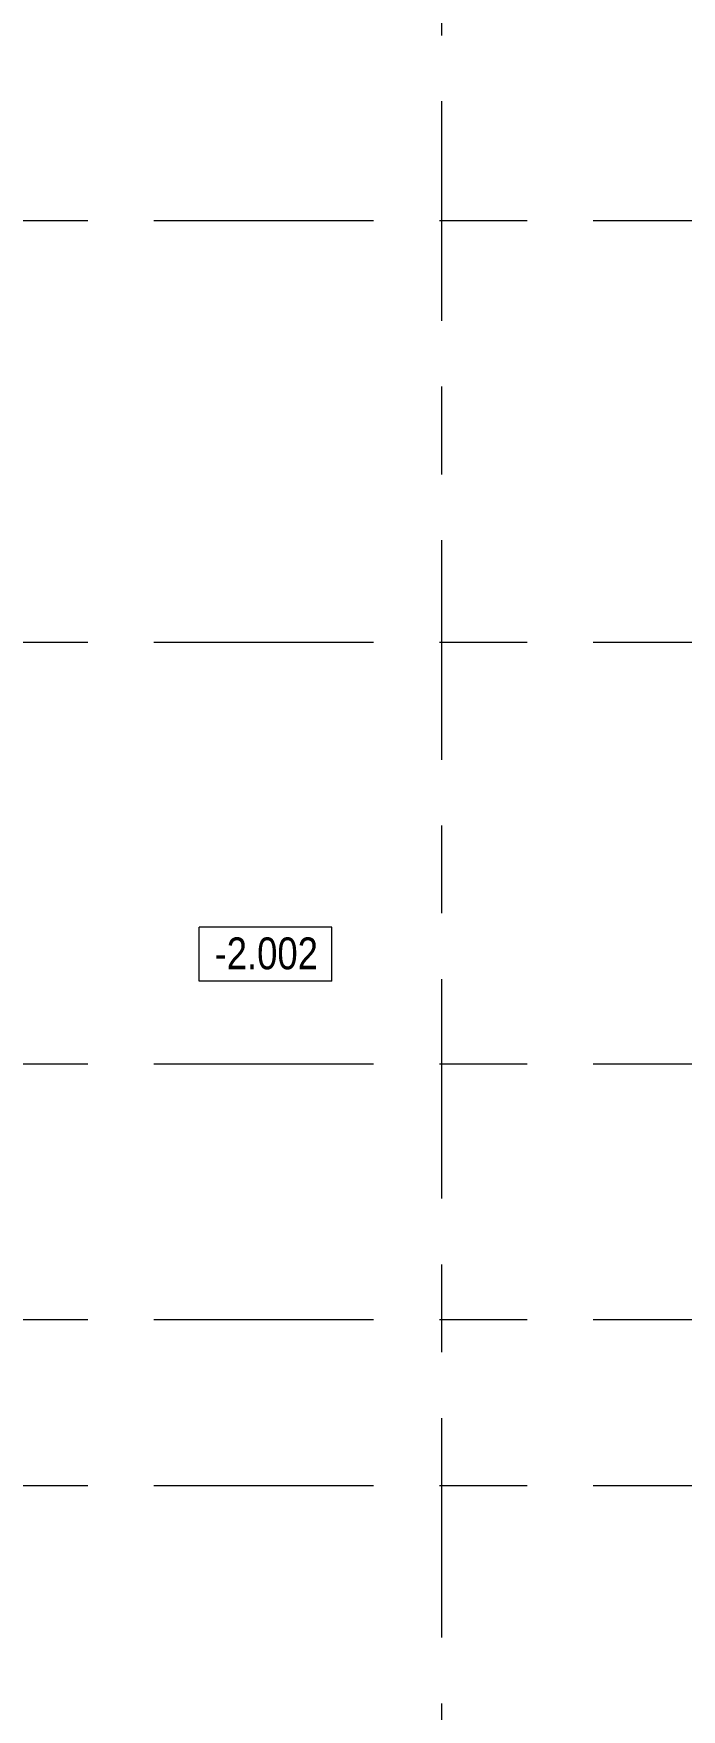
# Model space of a CAD drawing. Header units: millimetres. Extents: x 48966 to 155647, y -43515 to 30475.
# Drawn here: x 92238 to 101600, y -19120 to 5125 of the extents above; entities that cross this region are included whole.
import ezdxf

# ---------------------------------------------------------------- set-up
doc = ezdxf.new("R2010")
doc.units = ezdxf.units.MM
doc.linetypes.add('Осевые', pattern=[6350, 1270, -952.5, 3175, -952.5])
doc.layers.add('Марки помещений', color=7, linetype='Continuous', lineweight=9)
doc.layers.add('Оси-2', color=7, linetype='Осевые', lineweight=9)
doc.styles.add('Arial Narrow_2', font='Arial Narrow.ttf', dxfattribs={"height": 460})

# ---------------------------------------------------------------- blocks, each defined once
blk = doc.blocks.new('Марка помещения_Р - Марка помещения-4575829-План -2-го этажа на отм_ -16_650')
at = {"layer": 'Марки помещений'}
for p, q in [((-4.79375, -1.95625), (-4.79375, 1.95625)), ((4.79375, 1.95625), (-4.79375, 1.95625)), ((4.79375, -1.95625), (4.79375, 1.95625)), ((4.79375, -1.95625), (-4.79375, -1.95625))]:
    blk.add_line(p, q, dxfattribs=at)

msp = doc.modelspace()

# ---------------------------------------------------------------- linework, layer by layer
at = {"layer": 'Оси-2'}
for p, q in [((98131.6, 25417.1), (98131.6, -41737.8)), ((150171.6, 2417.1), (50565.6, 2417.1)), ((150171.6, -3682.9), (50565.6, -3682.9)), ((150171.6, -9782.9), (50565.6, -9782.9)), ((150171.6, -13482.9), (50565.6, -13482.9)), ((150171.6, -15882.9), (50565.6, -15882.9))]:
    msp.add_line(p, q, dxfattribs=at)

# ---------------------------------------------------------------- block references
at = {"layer": 'Марки помещений', "xscale": 199.9999999999999, "yscale": 199.9999999999999, "zscale": 199.9999999999999}
msp.add_blockref('Марка помещения_Р - Марка помещения-4575829-План -2-го этажа на отм_ -16_650', (95587.6, -8194), dxfattribs=at)

# ---------------------------------------------------------------- texts
at = {"layer": 'Марки помещений', "insert": (94853.7, -7952.1), "char_height": 460, "width": 1795.78, "attachment_point": 1, "style": 'Arial Narrow_2'}
msp.add_mtext('-2.002', dxfattribs=at)

doc.saveas('drawing.dxf')
